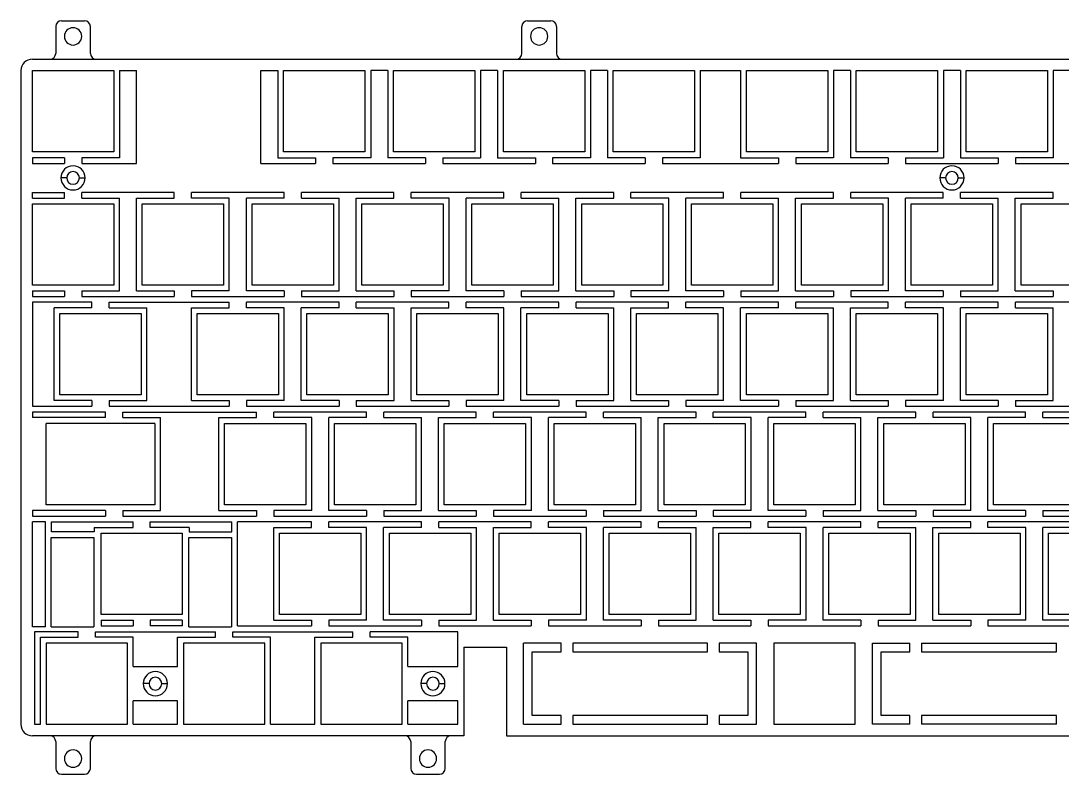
# Model space of a CAD drawing. Extents: x 1024 to 1347, y 624 to 755.
# Drawn here: x 1023.7 to 1204.3, y 623.8 to 754.5 of the extents above; entities that cross this region are included whole.
import ezdxf

# ---------------------------------------------------------------- set-up
doc = ezdxf.new("R2010")
doc.units = 0
doc.layers.get('0').update_dxf_attribs({"linetype": 'continuous'})

# ---------------------------------------------------------------- blocks, each defined once
blk = doc.blocks.new('FACEFEAT')
at = {"color": 0}
for p, q in [((1029.77, 753.52), (1029.77, 748.87)), ((1030.77, 754.52), (1034.77, 754.52)), ((1035.77, 748.87), (1035.77, 753.52)), ((1110.6, 748.87), (1110.6, 753.52)), ((1111.6, 754.52), (1115.6, 754.52)), ((1116.6, 753.52), (1116.6, 748.87)), ((1025.72, 747.87), (1344.62, 747.87)), ((1023.72, 745.87), (1023.72, 632.47)), ((1025.72, 745.87), (1039.82, 745.87)), ((1025.72, 731.77), (1025.72, 745.87)), ((1039.82, 745.87), (1039.82, 731.77)), ((1040.82, 745.87), (1043.77, 745.87)), ((1040.82, 745.87), (1040.82, 730.77)), ((1043.77, 729.79), (1043.77, 745.87)), ((1065.34, 745.87), (1068.29, 745.87)), ((1065.34, 729.79), (1065.34, 745.87)), ((1068.29, 745.87), (1068.29, 730.77)), ((1069.29, 745.87), (1083.39, 745.87)), ((1069.29, 731.77), (1069.29, 745.87)), ((1083.39, 745.87), (1083.39, 731.77)), ((1087.34, 745.87), (1084.39, 745.87)), ((1084.39, 745.87), (1084.39, 730.77)), ((1087.34, 745.87), (1087.34, 730.77)), ((1088.34, 745.87), (1102.44, 745.87)), ((1088.34, 731.77), (1088.34, 745.87)), ((1102.44, 745.87), (1102.44, 731.77)), ((1106.39, 745.87), (1103.44, 745.87)), ((1103.44, 745.87), (1103.44, 730.77)), ((1106.39, 745.87), (1106.39, 730.77)), ((1107.39, 745.87), (1121.49, 745.87)), ((1107.39, 731.77), (1107.39, 745.87)), ((1121.49, 745.87), (1121.49, 731.77)), ((1122.49, 745.87), (1122.49, 730.77)), ((1125.44, 745.87), (1122.49, 745.87)), ((1125.44, 745.87), (1125.44, 730.77)), ((1126.44, 745.87), (1140.54, 745.87)), ((1126.44, 731.77), (1126.44, 745.87)), ((1140.54, 745.87), (1140.54, 731.77)), ((1141.54, 745.87), (1148.54, 745.87)), ((1141.54, 745.87), (1141.54, 730.77)), ((1148.54, 745.87), (1148.54, 730.77)), ((1149.54, 745.87), (1163.64, 745.87)), ((1149.54, 731.77), (1149.54, 745.87)), ((1163.64, 745.87), (1163.64, 731.77)), ((1167.59, 745.87), (1164.64, 745.87)), ((1164.64, 745.87), (1164.64, 730.77)), ((1167.59, 745.87), (1167.59, 730.77)), ((1168.59, 745.87), (1182.69, 745.87)), ((1168.59, 731.77), (1168.59, 745.87)), ((1182.69, 745.87), (1182.69, 731.77)), ((1186.64, 745.87), (1183.69, 745.87)), ((1183.69, 745.87), (1183.69, 730.77)), ((1186.64, 745.87), (1186.64, 730.77)), ((1187.64, 745.87), (1201.74, 745.87)), ((1187.64, 731.77), (1187.64, 745.87)), ((1201.74, 745.87), (1201.74, 731.77)), ((1205.69, 745.87), (1202.74, 745.87)), ((1202.74, 745.87), (1202.74, 730.77)), ((1039.82, 731.77), (1025.72, 731.77)), ((1083.39, 731.77), (1069.29, 731.77)), ((1102.44, 731.77), (1088.34, 731.77)), ((1121.49, 731.77), (1107.39, 731.77)), ((1140.54, 731.77), (1126.44, 731.77)), ((1163.64, 731.77), (1149.54, 731.77)), ((1182.69, 731.77), (1168.59, 731.77)), ((1201.74, 731.77), (1187.64, 731.77)), ((1025.72, 730.77), (1025.72, 729.79)), ((1031.27, 730.77), (1025.72, 730.77)), ((1025.72, 729.79), (1031.27, 729.79)), ((1031.27, 730.77), (1031.27, 729.79)), ((1040.82, 730.77), (1034.27, 730.77)), ((1034.27, 730.77), (1034.27, 729.79)), ((1034.27, 729.79), (1043.77, 729.79)), ((1065.34, 729.79), (1074.84, 729.79)), ((1068.29, 730.77), (1074.84, 730.77)), ((1074.84, 730.77), (1074.84, 729.79)), ((1077.84, 730.77), (1077.84, 729.79)), ((1084.39, 730.77), (1077.84, 730.77)), ((1077.84, 729.79), (1093.89, 729.79)), ((1093.89, 730.77), (1087.34, 730.77)), ((1093.89, 730.77), (1093.89, 729.79)), ((1096.89, 730.77), (1096.89, 729.79)), ((1096.89, 730.77), (1103.44, 730.77)), ((1096.89, 729.79), (1112.94, 729.79)), ((1106.39, 730.77), (1112.94, 730.77)), ((1112.94, 730.77), (1112.94, 729.79)), ((1122.49, 730.77), (1115.94, 730.77)), ((1115.94, 730.77), (1115.94, 729.79)), ((1115.94, 729.79), (1131.99, 729.79)), ((1131.99, 730.77), (1125.44, 730.77)), ((1131.99, 730.77), (1131.99, 729.79)), ((1134.99, 730.77), (1134.99, 729.79)), ((1141.54, 730.77), (1134.99, 730.77)), ((1134.99, 729.79), (1155.09, 729.79)), ((1148.54, 730.77), (1155.09, 730.77)), ((1155.09, 730.77), (1155.09, 729.79)), ((1164.64, 730.77), (1158.09, 730.77)), ((1158.09, 730.77), (1158.09, 729.79)), ((1158.09, 729.79), (1174.14, 729.79)), ((1174.14, 730.77), (1167.59, 730.77)), ((1174.14, 730.77), (1174.14, 729.79)), ((1177.14, 730.77), (1177.14, 729.79)), ((1177.14, 730.77), (1183.69, 730.77)), ((1177.14, 729.79), (1193.19, 729.79)), ((1186.64, 730.77), (1193.19, 730.77)), ((1193.19, 730.77), (1193.19, 729.79)), ((1202.74, 730.77), (1196.19, 730.77)), ((1196.19, 730.77), (1196.19, 729.79)), ((1196.19, 729.79), (1212.24, 729.79)), ((1031.67, 727.27), (1030.67, 727.27)), ((1033.87, 727.27), (1034.87, 727.27)), ((1184.07, 727.27), (1183.07, 727.27)), ((1186.27, 727.27), (1187.27, 727.27)), ((1025.72, 724.74), (1031.27, 724.74)), ((1025.72, 723.77), (1025.72, 724.74)), ((1031.27, 723.77), (1031.27, 724.74)), ((1050.32, 724.74), (1034.27, 724.74)), ((1034.27, 723.77), (1034.27, 724.74)), ((1050.32, 723.77), (1050.32, 724.74)), ((1069.37, 724.74), (1053.32, 724.74)), ((1053.32, 723.77), (1053.32, 724.74)), ((1069.37, 723.77), (1069.37, 724.74)), ((1088.42, 724.74), (1072.37, 724.74)), ((1072.37, 723.77), (1072.37, 724.74)), ((1088.42, 723.77), (1088.42, 724.74)), ((1107.47, 724.74), (1091.42, 724.74)), ((1091.42, 723.77), (1091.42, 724.74)), ((1107.47, 723.77), (1107.47, 724.74)), ((1126.52, 724.74), (1110.47, 724.74)), ((1110.47, 723.77), (1110.47, 724.74)), ((1126.52, 723.77), (1126.52, 724.74)), ((1145.57, 724.74), (1129.52, 724.74)), ((1129.52, 723.77), (1129.52, 724.74)), ((1145.57, 723.77), (1145.57, 724.74)), ((1164.62, 724.74), (1148.57, 724.74)), ((1148.57, 723.77), (1148.57, 724.74)), ((1164.62, 723.77), (1164.62, 724.74)), ((1183.67, 724.74), (1167.62, 724.74)), ((1167.62, 723.77), (1167.62, 724.74)), ((1183.67, 723.77), (1183.67, 724.74)), ((1202.72, 724.74), (1186.67, 724.74)), ((1186.67, 723.77), (1186.67, 724.74)), ((1202.72, 723.77), (1202.72, 724.74)), ((1025.72, 723.77), (1031.27, 723.77)), ((1025.72, 722.77), (1039.82, 722.77)), ((1025.72, 708.67), (1025.72, 722.77)), ((1034.27, 723.77), (1040.82, 723.77)), ((1039.82, 722.77), (1039.82, 708.67)), ((1040.82, 707.67), (1040.82, 723.77)), ((1043.77, 707.67), (1043.77, 723.77)), ((1043.77, 723.77), (1050.32, 723.77)), ((1044.77, 708.67), (1044.77, 722.77)), ((1044.77, 722.77), (1058.87, 722.77)), ((1059.87, 723.77), (1053.32, 723.77)), ((1058.87, 722.77), (1058.87, 708.67)), ((1059.87, 707.67), (1059.87, 723.77)), ((1062.82, 707.67), (1062.82, 723.77)), ((1069.37, 723.77), (1062.82, 723.77)), ((1063.82, 708.67), (1063.82, 722.77)), ((1063.82, 722.77), (1077.92, 722.77)), ((1072.37, 723.77), (1078.92, 723.77)), ((1077.92, 722.77), (1077.92, 708.67)), ((1078.92, 707.67), (1078.92, 723.77)), ((1081.87, 707.67), (1081.87, 723.77)), ((1081.87, 723.77), (1088.42, 723.77)), ((1082.87, 708.67), (1082.87, 722.77)), ((1082.87, 722.77), (1096.97, 722.77)), ((1097.97, 723.77), (1091.42, 723.77)), ((1096.97, 722.77), (1096.97, 708.67)), ((1097.97, 707.67), (1097.97, 723.77)), ((1100.92, 707.67), (1100.92, 723.77)), ((1107.47, 723.77), (1100.92, 723.77)), ((1101.92, 722.77), (1116.02, 722.77)), ((1101.92, 708.67), (1101.92, 722.77)), ((1110.47, 723.77), (1117.02, 723.77)), ((1116.02, 722.77), (1116.02, 708.67)), ((1117.02, 707.67), (1117.02, 723.77)), ((1119.97, 707.67), (1119.97, 723.77)), ((1119.97, 723.77), (1126.52, 723.77)), ((1120.97, 708.67), (1120.97, 722.77)), ((1120.97, 722.77), (1135.07, 722.77)), ((1136.07, 723.77), (1129.52, 723.77)), ((1135.07, 722.77), (1135.07, 708.67)), ((1136.07, 707.67), (1136.07, 723.77)), ((1139.02, 707.67), (1139.02, 723.77)), ((1145.57, 723.77), (1139.02, 723.77)), ((1140.02, 708.67), (1140.02, 722.77)), ((1140.02, 722.77), (1154.12, 722.77)), ((1148.57, 723.77), (1155.12, 723.77)), ((1154.12, 722.77), (1154.12, 708.67)), ((1155.12, 707.67), (1155.12, 723.77)), ((1158.07, 707.67), (1158.07, 723.77)), ((1158.07, 723.77), (1164.62, 723.77)), ((1159.07, 708.67), (1159.07, 722.77)), ((1159.07, 722.77), (1173.17, 722.77)), ((1174.17, 723.77), (1167.62, 723.77)), ((1173.17, 722.77), (1173.17, 708.67)), ((1174.17, 707.67), (1174.17, 723.77)), ((1177.12, 707.67), (1177.12, 723.77)), ((1183.67, 723.77), (1177.12, 723.77)), ((1178.12, 708.67), (1178.12, 722.77)), ((1178.12, 722.77), (1192.22, 722.77)), ((1186.67, 723.77), (1193.22, 723.77)), ((1192.22, 722.77), (1192.22, 708.67)), ((1193.22, 707.67), (1193.22, 723.77)), ((1196.17, 707.67), (1196.17, 723.77)), ((1196.17, 723.77), (1202.72, 723.77)), ((1197.17, 708.67), (1197.17, 722.77)), ((1197.17, 722.77), (1211.27, 722.77)), ((1039.82, 708.67), (1025.72, 708.67)), ((1058.87, 708.67), (1044.77, 708.67)), ((1077.92, 708.67), (1063.82, 708.67)), ((1096.97, 708.67), (1082.87, 708.67)), ((1116.02, 708.67), (1101.92, 708.67)), ((1135.07, 708.67), (1120.97, 708.67)), ((1154.12, 708.67), (1140.02, 708.67)), ((1173.17, 708.67), (1159.07, 708.67)), ((1192.22, 708.67), (1178.12, 708.67)), ((1211.27, 708.67), (1197.17, 708.67)), ((1025.72, 707.67), (1031.27, 707.67)), ((1025.72, 707.67), (1025.72, 706.69)), ((1025.72, 706.69), (1031.27, 706.69)), ((1031.27, 707.67), (1031.27, 706.69)), ((1034.27, 707.67), (1034.27, 706.69)), ((1034.27, 707.67), (1040.82, 707.67)), ((1034.27, 706.69), (1050.32, 706.69)), ((1043.77, 707.67), (1050.32, 707.67)), ((1050.32, 707.67), (1050.32, 706.69)), ((1059.87, 707.67), (1053.32, 707.67)), ((1053.32, 707.67), (1053.32, 706.69)), ((1053.32, 706.69), (1069.37, 706.69)), ((1069.37, 707.67), (1062.82, 707.67)), ((1069.37, 707.67), (1069.37, 706.69)), ((1072.37, 707.67), (1078.92, 707.67)), ((1072.37, 707.67), (1072.37, 706.69)), ((1072.37, 706.69), (1088.42, 706.69)), ((1081.87, 707.67), (1088.42, 707.67)), ((1088.42, 707.67), (1088.42, 706.69)), ((1097.97, 707.67), (1091.42, 707.67)), ((1091.42, 707.67), (1091.42, 706.69)), ((1091.42, 706.69), (1107.47, 706.69)), ((1107.47, 707.67), (1100.92, 707.67)), ((1107.47, 707.67), (1107.47, 706.69)), ((1110.47, 707.67), (1117.02, 707.67)), ((1110.47, 707.67), (1110.47, 706.69)), ((1110.47, 706.69), (1126.52, 706.69)), ((1119.97, 707.67), (1126.52, 707.67)), ((1126.52, 707.67), (1126.52, 706.69)), ((1136.07, 707.67), (1129.52, 707.67)), ((1129.52, 707.67), (1129.52, 706.69)), ((1129.52, 706.69), (1145.57, 706.69)), ((1145.57, 707.67), (1139.02, 707.67)), ((1145.57, 707.67), (1145.57, 706.69)), ((1148.57, 707.67), (1155.12, 707.67)), ((1148.57, 707.67), (1148.57, 706.69)), ((1148.57, 706.69), (1164.62, 706.69)), ((1158.07, 707.67), (1164.62, 707.67)), ((1164.62, 707.67), (1164.62, 706.69)), ((1174.17, 707.67), (1167.62, 707.67)), ((1167.62, 707.67), (1167.62, 706.69)), ((1167.62, 706.69), (1183.67, 706.69)), ((1183.67, 707.67), (1177.12, 707.67)), ((1183.67, 707.67), (1183.67, 706.69)), ((1186.67, 707.67), (1193.22, 707.67)), ((1186.67, 707.67), (1186.67, 706.69)), ((1186.67, 706.69), (1202.72, 706.69)), ((1196.17, 707.67), (1202.72, 707.67)), ((1202.72, 707.67), (1202.72, 706.69)), ((1036.03, 705.69), (1025.72, 705.69)), ((1025.72, 705.69), (1025.72, 687.64)), ((1029.48, 688.62), (1029.48, 704.72)), ((1036.03, 704.72), (1029.48, 704.72)), ((1036.03, 704.72), (1036.03, 705.69)), ((1039.03, 705.69), (1059.84, 705.69)), ((1039.03, 704.72), (1039.03, 705.69)), ((1039.03, 704.72), (1045.58, 704.72)), ((1045.58, 688.62), (1045.58, 704.72)), ((1053.29, 688.62), (1053.29, 704.72)), ((1053.29, 704.72), (1059.84, 704.72)), ((1059.84, 704.72), (1059.84, 705.69)), ((1078.89, 705.69), (1062.84, 705.69)), ((1062.84, 704.72), (1062.84, 705.69)), ((1069.39, 704.72), (1062.84, 704.72)), ((1069.39, 688.62), (1069.39, 704.72)), ((1072.34, 688.62), (1072.34, 704.72)), ((1078.89, 704.72), (1072.34, 704.72)), ((1078.89, 704.72), (1078.89, 705.69)), ((1097.94, 705.69), (1081.89, 705.69)), ((1081.89, 704.72), (1081.89, 705.69)), ((1081.89, 704.72), (1088.44, 704.72)), ((1088.44, 688.62), (1088.44, 704.72)), ((1091.39, 688.62), (1091.39, 704.72)), ((1091.39, 704.72), (1097.94, 704.72)), ((1097.94, 704.72), (1097.94, 705.69)), ((1116.99, 705.69), (1100.94, 705.69)), ((1100.94, 704.72), (1100.94, 705.69)), ((1107.49, 704.72), (1100.94, 704.72)), ((1107.49, 688.62), (1107.49, 704.72)), ((1110.44, 688.62), (1110.44, 704.72)), ((1116.99, 704.72), (1110.44, 704.72)), ((1116.99, 704.72), (1116.99, 705.69)), ((1136.04, 705.69), (1119.99, 705.69)), ((1119.99, 704.72), (1119.99, 705.69)), ((1119.99, 704.72), (1126.54, 704.72)), ((1126.54, 688.62), (1126.54, 704.72)), ((1129.49, 688.62), (1129.49, 704.72)), ((1129.49, 704.72), (1136.04, 704.72)), ((1136.04, 704.72), (1136.04, 705.69)), ((1155.09, 705.69), (1139.04, 705.69)), ((1139.04, 704.72), (1139.04, 705.69)), ((1145.59, 704.72), (1139.04, 704.72)), ((1145.59, 688.62), (1145.59, 704.72)), ((1148.54, 688.62), (1148.54, 704.72)), ((1155.09, 704.72), (1148.54, 704.72)), ((1155.09, 704.72), (1155.09, 705.69)), ((1174.14, 705.69), (1158.09, 705.69)), ((1158.09, 704.72), (1158.09, 705.69)), ((1158.09, 704.72), (1164.64, 704.72)), ((1164.64, 688.62), (1164.64, 704.72)), ((1167.59, 688.62), (1167.59, 704.72)), ((1167.59, 704.72), (1174.14, 704.72)), ((1174.14, 704.72), (1174.14, 705.69)), ((1193.19, 705.69), (1177.14, 705.69)), ((1177.14, 704.72), (1177.14, 705.69)), ((1183.69, 704.72), (1177.14, 704.72)), ((1183.69, 688.62), (1183.69, 704.72)), ((1186.64, 688.62), (1186.64, 704.72)), ((1193.19, 704.72), (1186.64, 704.72)), ((1193.19, 704.72), (1193.19, 705.69)), ((1212.24, 705.69), (1196.19, 705.69)), ((1196.19, 704.72), (1196.19, 705.69)), ((1196.19, 704.72), (1202.74, 704.72)), ((1202.74, 688.62), (1202.74, 704.72)), ((1030.48, 703.72), (1044.58, 703.72)), ((1030.48, 689.62), (1030.48, 703.72)), ((1044.58, 703.72), (1044.58, 689.62)), ((1054.29, 703.72), (1068.39, 703.72)), ((1054.29, 689.62), (1054.29, 703.72)), ((1068.39, 703.72), (1068.39, 689.62)), ((1073.34, 703.72), (1087.44, 703.72)), ((1073.34, 689.62), (1073.34, 703.72)), ((1087.44, 703.72), (1087.44, 689.62)), ((1092.39, 703.72), (1106.49, 703.72)), ((1092.39, 689.62), (1092.39, 703.72)), ((1106.49, 703.72), (1106.49, 689.62)), ((1111.44, 703.72), (1125.54, 703.72)), ((1111.44, 689.62), (1111.44, 703.72)), ((1125.54, 703.72), (1125.54, 689.62)), ((1130.49, 703.72), (1144.59, 703.72)), ((1130.49, 689.62), (1130.49, 703.72)), ((1144.59, 703.72), (1144.59, 689.62)), ((1149.54, 703.72), (1163.64, 703.72)), ((1149.54, 689.62), (1149.54, 703.72)), ((1163.64, 703.72), (1163.64, 689.62)), ((1168.59, 703.72), (1182.69, 703.72)), ((1168.59, 689.62), (1168.59, 703.72)), ((1182.69, 703.72), (1182.69, 689.62)), ((1187.64, 703.72), (1201.74, 703.72)), ((1187.64, 689.62), (1187.64, 703.72)), ((1201.74, 703.72), (1201.74, 689.62)), ((1036.03, 688.62), (1029.48, 688.62)), ((1044.58, 689.62), (1030.48, 689.62)), ((1036.03, 688.62), (1036.03, 687.64)), ((1039.03, 688.62), (1045.58, 688.62)), ((1039.03, 688.62), (1039.03, 687.64)), ((1053.29, 688.62), (1059.84, 688.62)), ((1068.39, 689.62), (1054.29, 689.62)), ((1059.84, 688.62), (1059.84, 687.64)), ((1069.39, 688.62), (1062.84, 688.62)), ((1062.84, 688.62), (1062.84, 687.64)), ((1078.89, 688.62), (1072.34, 688.62)), ((1087.44, 689.62), (1073.34, 689.62)), ((1078.89, 688.62), (1078.89, 687.64)), ((1081.89, 688.62), (1088.44, 688.62)), ((1081.89, 688.62), (1081.89, 687.64)), ((1091.39, 688.62), (1097.94, 688.62)), ((1106.49, 689.62), (1092.39, 689.62)), ((1097.94, 688.62), (1097.94, 687.64)), ((1107.49, 688.62), (1100.94, 688.62)), ((1100.94, 688.62), (1100.94, 687.64)), ((1116.99, 688.62), (1110.44, 688.62)), ((1125.54, 689.62), (1111.44, 689.62)), ((1116.99, 688.62), (1116.99, 687.64)), ((1119.99, 688.62), (1126.54, 688.62)), ((1119.99, 688.62), (1119.99, 687.64)), ((1129.49, 688.62), (1136.04, 688.62)), ((1144.59, 689.62), (1130.49, 689.62)), ((1136.04, 688.62), (1136.04, 687.64)), ((1145.59, 688.62), (1139.04, 688.62)), ((1139.04, 688.62), (1139.04, 687.64)), ((1155.09, 688.62), (1148.54, 688.62)), ((1163.64, 689.62), (1149.54, 689.62)), ((1155.09, 688.62), (1155.09, 687.64)), ((1158.09, 688.62), (1164.64, 688.62)), ((1158.09, 688.62), (1158.09, 687.64)), ((1167.59, 688.62), (1174.14, 688.62)), ((1182.69, 689.62), (1168.59, 689.62)), ((1174.14, 688.62), (1174.14, 687.64)), ((1183.69, 688.62), (1177.14, 688.62)), ((1177.14, 688.62), (1177.14, 687.64)), ((1193.19, 688.62), (1186.64, 688.62)), ((1201.74, 689.62), (1187.64, 689.62)), ((1193.19, 688.62), (1193.19, 687.64)), ((1196.19, 688.62), (1202.74, 688.62)), ((1196.19, 688.62), (1196.19, 687.64)), ((1025.72, 687.64), (1036.03, 687.64)), ((1038.41, 686.64), (1025.72, 686.64)), ((1025.72, 686.64), (1025.72, 685.67)), ((1038.41, 685.67), (1038.41, 686.64)), ((1039.03, 687.64), (1059.84, 687.64)), ((1041.41, 686.64), (1064.6, 686.64)), ((1041.41, 685.67), (1041.41, 686.64)), ((1062.84, 687.64), (1078.89, 687.64)), ((1064.6, 685.67), (1064.6, 686.64)), ((1083.65, 686.64), (1067.6, 686.64)), ((1067.6, 685.67), (1067.6, 686.64)), ((1081.89, 687.64), (1097.94, 687.64)), ((1083.65, 685.67), (1083.65, 686.64)), ((1102.7, 686.64), (1086.65, 686.64)), ((1086.65, 685.67), (1086.65, 686.64)), ((1100.94, 687.64), (1116.99, 687.64)), ((1102.7, 685.67), (1102.7, 686.64)), ((1121.75, 686.64), (1105.7, 686.64)), ((1105.7, 685.67), (1105.7, 686.64)), ((1119.99, 687.64), (1136.04, 687.64)), ((1121.75, 685.67), (1121.75, 686.64)), ((1140.8, 686.64), (1124.75, 686.64)), ((1124.75, 685.67), (1124.75, 686.64)), ((1139.04, 687.64), (1155.09, 687.64)), ((1140.8, 685.67), (1140.8, 686.64)), ((1159.85, 686.64), (1143.8, 686.64)), ((1143.8, 685.67), (1143.8, 686.64)), ((1158.09, 687.64), (1174.14, 687.64)), ((1159.85, 685.67), (1159.85, 686.64)), ((1178.9, 686.64), (1162.85, 686.64)), ((1162.85, 685.67), (1162.85, 686.64)), ((1177.14, 687.64), (1193.19, 687.64)), ((1178.9, 685.67), (1178.9, 686.64)), ((1197.95, 686.64), (1181.9, 686.64)), ((1181.9, 685.67), (1181.9, 686.64)), ((1196.19, 687.64), (1212.24, 687.64)), ((1197.95, 685.67), (1197.95, 686.64)), ((1217, 686.64), (1200.95, 686.64)), ((1200.95, 685.67), (1200.95, 686.64)), ((1038.41, 685.67), (1025.72, 685.67)), ((1046.96, 684.67), (1028.11, 684.67)), ((1028.11, 670.57), (1028.11, 684.67)), ((1041.41, 685.67), (1047.96, 685.67)), ((1046.96, 684.67), (1046.96, 670.57)), ((1047.96, 669.57), (1047.96, 685.67)), ((1058.05, 669.57), (1058.05, 685.67)), ((1058.05, 685.67), (1064.6, 685.67)), ((1059.05, 684.67), (1073.15, 684.67)), ((1059.05, 670.57), (1059.05, 684.67)), ((1074.15, 685.67), (1067.6, 685.67)), ((1073.15, 684.67), (1073.15, 670.57)), ((1074.15, 669.57), (1074.15, 685.67)), ((1077.1, 669.57), (1077.1, 685.67)), ((1083.65, 685.67), (1077.1, 685.67)), ((1078.1, 684.67), (1092.2, 684.67)), ((1078.1, 670.57), (1078.1, 684.67)), ((1086.65, 685.67), (1093.2, 685.67)), ((1092.2, 684.67), (1092.2, 670.57)), ((1093.2, 669.57), (1093.2, 685.67)), ((1096.15, 669.57), (1096.15, 685.67)), ((1096.15, 685.67), (1102.7, 685.67)), ((1097.15, 684.67), (1111.25, 684.67)), ((1097.15, 670.57), (1097.15, 684.67)), ((1112.25, 685.67), (1105.7, 685.67)), ((1111.25, 684.67), (1111.25, 670.57)), ((1112.25, 669.57), (1112.25, 685.67)), ((1115.2, 669.57), (1115.2, 685.67)), ((1121.75, 685.67), (1115.2, 685.67)), ((1116.2, 684.67), (1130.3, 684.67)), ((1116.2, 670.57), (1116.2, 684.67)), ((1124.75, 685.67), (1131.3, 685.67)), ((1130.3, 684.67), (1130.3, 670.57)), ((1131.3, 669.57), (1131.3, 685.67)), ((1134.25, 669.57), (1134.25, 685.67)), ((1134.25, 685.67), (1140.8, 685.67)), ((1135.25, 684.67), (1149.35, 684.67)), ((1135.25, 670.57), (1135.25, 684.67)), ((1150.35, 685.67), (1143.8, 685.67)), ((1149.35, 684.67), (1149.35, 670.57)), ((1150.35, 669.57), (1150.35, 685.67)), ((1153.3, 669.57), (1153.3, 685.67)), ((1159.85, 685.67), (1153.3, 685.67)), ((1154.3, 684.67), (1168.4, 684.67)), ((1154.3, 670.57), (1154.3, 684.67)), ((1162.85, 685.67), (1169.4, 685.67)), ((1168.4, 684.67), (1168.4, 670.57)), ((1169.4, 669.57), (1169.4, 685.67)), ((1172.35, 669.57), (1172.35, 685.67)), ((1172.35, 685.67), (1178.9, 685.67)), ((1173.35, 684.67), (1187.45, 684.67)), ((1173.35, 670.57), (1173.35, 684.67)), ((1188.45, 685.67), (1181.9, 685.67)), ((1187.45, 684.67), (1187.45, 670.57)), ((1188.45, 669.57), (1188.45, 685.67)), ((1191.4, 669.57), (1191.4, 685.67)), ((1197.95, 685.67), (1191.4, 685.67)), ((1192.4, 684.67), (1206.5, 684.67)), ((1192.4, 670.57), (1192.4, 684.67)), ((1200.95, 685.67), (1207.5, 685.67)), ((1046.96, 670.57), (1028.11, 670.57)), ((1073.15, 670.57), (1059.05, 670.57)), ((1092.2, 670.57), (1078.1, 670.57)), ((1111.25, 670.57), (1097.15, 670.57)), ((1130.3, 670.57), (1116.2, 670.57)), ((1149.35, 670.57), (1135.25, 670.57)), ((1168.4, 670.57), (1154.3, 670.57)), ((1187.45, 670.57), (1173.35, 670.57)), ((1206.5, 670.57), (1192.4, 670.57)), ((1025.72, 669.57), (1025.72, 668.59)), ((1038.41, 669.57), (1025.72, 669.57)), ((1025.72, 668.59), (1038.41, 668.59)), ((1038.41, 669.57), (1038.41, 668.59)), ((1041.41, 669.57), (1041.41, 668.59)), ((1041.41, 669.57), (1047.96, 669.57)), ((1041.41, 668.59), (1064.6, 668.59)), ((1058.05, 669.57), (1064.6, 669.57)), ((1064.6, 669.57), (1064.6, 668.59)), ((1067.6, 669.57), (1067.6, 668.59)), ((1074.15, 669.57), (1067.6, 669.57)), ((1067.6, 668.59), (1083.65, 668.59)), ((1083.65, 669.57), (1077.1, 669.57)), ((1083.65, 669.57), (1083.65, 668.59)), ((1086.65, 669.57), (1086.65, 668.59)), ((1086.65, 669.57), (1093.2, 669.57)), ((1086.65, 668.59), (1102.7, 668.59)), ((1096.15, 669.57), (1102.7, 669.57)), ((1102.7, 669.57), (1102.7, 668.59)), ((1112.25, 669.57), (1105.7, 669.57)), ((1105.7, 669.57), (1105.7, 668.59)), ((1105.7, 668.59), (1121.75, 668.59)), ((1121.75, 669.57), (1115.2, 669.57)), ((1121.75, 669.57), (1121.75, 668.59)), ((1124.75, 669.57), (1124.75, 668.59)), ((1124.75, 669.57), (1131.3, 669.57)), ((1124.75, 668.59), (1140.8, 668.59)), ((1134.25, 669.57), (1140.8, 669.57)), ((1140.8, 669.57), (1140.8, 668.59)), ((1150.35, 669.57), (1143.8, 669.57)), ((1143.8, 669.57), (1143.8, 668.59)), ((1143.8, 668.59), (1159.85, 668.59)), ((1159.85, 669.57), (1153.3, 669.57)), ((1159.85, 669.57), (1159.85, 668.59)), ((1162.85, 669.57), (1162.85, 668.59)), ((1162.85, 669.57), (1169.4, 669.57)), ((1162.85, 668.59), (1178.9, 668.59)), ((1172.35, 669.57), (1178.9, 669.57)), ((1178.9, 669.57), (1178.9, 668.59)), ((1188.45, 669.57), (1181.9, 669.57)), ((1181.9, 669.57), (1181.9, 668.59)), ((1181.9, 668.59), (1197.95, 668.59)), ((1197.95, 669.57), (1191.4, 669.57)), ((1197.95, 669.57), (1197.95, 668.59)), ((1200.95, 669.57), (1200.95, 668.59)), ((1200.95, 669.57), (1207.5, 669.57)), ((1200.95, 668.59), (1217, 668.59)), ((1028, 667.59), (1025.72, 667.59)), ((1025.72, 649.38), (1025.72, 667.59)), ((1028, 649.38), (1028, 667.59)), ((1029.03, 667.59), (1043.17, 667.59)), ((1029.03, 665.88), (1029.03, 667.59)), ((1036.43, 666.62), (1036.43, 665.88)), ((1036.43, 666.62), (1043.17, 666.62)), ((1043.17, 666.62), (1043.17, 667.59)), ((1046.17, 666.62), (1046.17, 667.59)), ((1046.17, 667.59), (1060.31, 667.59)), ((1052.91, 666.62), (1046.17, 666.62)), ((1052.91, 666.62), (1052.91, 665.88)), ((1060.31, 665.88), (1060.31, 667.59)), ((1074.13, 667.59), (1061.27, 667.59)), ((1061.27, 649.54), (1061.27, 667.59)), ((1067.58, 650.52), (1067.58, 666.62)), ((1067.58, 666.62), (1074.13, 666.62)), ((1074.13, 666.62), (1074.13, 667.59)), ((1093.18, 667.59), (1077.13, 667.59)), ((1077.13, 666.62), (1077.13, 667.59)), ((1083.68, 666.62), (1077.13, 666.62)), ((1083.68, 650.52), (1083.68, 666.62)), ((1086.63, 650.52), (1086.63, 666.62)), ((1093.18, 666.62), (1086.63, 666.62)), ((1093.18, 666.62), (1093.18, 667.59)), ((1112.23, 667.59), (1096.18, 667.59)), ((1096.18, 666.62), (1096.18, 667.59)), ((1096.18, 666.62), (1102.73, 666.62)), ((1102.73, 650.52), (1102.73, 666.62)), ((1105.68, 650.52), (1105.68, 666.62)), ((1105.68, 666.62), (1112.23, 666.62)), ((1112.23, 666.62), (1112.23, 667.59)), ((1131.28, 667.59), (1115.23, 667.59)), ((1115.23, 666.62), (1115.23, 667.59)), ((1121.78, 666.62), (1115.23, 666.62)), ((1121.78, 650.52), (1121.78, 666.62)), ((1124.73, 650.52), (1124.73, 666.62)), ((1131.28, 666.62), (1124.73, 666.62)), ((1131.28, 666.62), (1131.28, 667.59)), ((1150.33, 667.59), (1134.28, 667.59)), ((1134.28, 666.62), (1134.28, 667.59)), ((1134.28, 666.62), (1140.83, 666.62)), ((1140.83, 650.52), (1140.83, 666.62)), ((1143.78, 650.52), (1143.78, 666.62)), ((1143.78, 666.62), (1150.33, 666.62)), ((1150.33, 666.62), (1150.33, 667.59)), ((1169.38, 667.59), (1153.33, 667.59)), ((1153.33, 666.62), (1153.33, 667.59)), ((1159.88, 666.62), (1153.33, 666.62)), ((1159.88, 650.52), (1159.88, 666.62)), ((1162.83, 650.52), (1162.83, 666.62)), ((1169.38, 666.62), (1162.83, 666.62)), ((1169.38, 666.62), (1169.38, 667.59)), ((1188.43, 667.59), (1172.38, 667.59)), ((1172.38, 666.62), (1172.38, 667.59)), ((1172.38, 666.62), (1178.93, 666.62)), ((1178.93, 650.52), (1178.93, 666.62)), ((1181.88, 650.52), (1181.88, 666.62)), ((1181.88, 666.62), (1188.43, 666.62)), ((1188.43, 666.62), (1188.43, 667.59)), ((1207.48, 667.59), (1191.43, 667.59)), ((1191.43, 666.62), (1191.43, 667.59)), ((1197.98, 666.62), (1191.43, 666.62)), ((1197.98, 650.52), (1197.98, 666.62)), ((1200.93, 650.52), (1200.93, 666.62)), ((1207.48, 666.62), (1200.93, 666.62)), ((1029, 664.88), (1036.4, 664.88)), ((1029, 649.38), (1029, 664.88)), ((1036.43, 665.88), (1029.03, 665.88)), ((1036.4, 664.88), (1036.4, 649.38)), ((1037.62, 665.62), (1051.72, 665.62)), ((1037.62, 651.52), (1037.62, 665.62)), ((1051.72, 665.62), (1051.72, 651.52)), ((1052.87, 664.88), (1060.27, 664.88)), ((1052.87, 649.38), (1052.87, 664.88)), ((1052.91, 665.88), (1060.31, 665.88)), ((1060.27, 664.88), (1060.27, 649.38)), ((1068.58, 651.52), (1068.58, 665.62)), ((1068.58, 665.62), (1082.68, 665.62)), ((1082.68, 665.62), (1082.68, 651.52)), ((1087.63, 651.52), (1087.63, 665.62)), ((1087.63, 665.62), (1101.73, 665.62)), ((1101.73, 665.62), (1101.73, 651.52)), ((1106.68, 651.52), (1106.68, 665.62)), ((1106.68, 665.62), (1120.78, 665.62)), ((1120.78, 665.62), (1120.78, 651.52)), ((1125.73, 651.52), (1125.73, 665.62)), ((1125.73, 665.62), (1139.83, 665.62)), ((1139.83, 665.62), (1139.83, 651.52)), ((1144.78, 651.52), (1144.78, 665.62)), ((1144.78, 665.62), (1158.88, 665.62)), ((1158.88, 665.62), (1158.88, 651.52)), ((1163.83, 651.52), (1163.83, 665.62)), ((1163.83, 665.62), (1177.93, 665.62)), ((1177.93, 665.62), (1177.93, 651.52)), ((1182.88, 651.52), (1182.88, 665.62)), ((1182.88, 665.62), (1196.98, 665.62)), ((1196.98, 665.62), (1196.98, 651.52)), ((1201.93, 651.52), (1201.93, 665.62)), ((1201.93, 665.62), (1216.03, 665.62)), ((1051.72, 651.52), (1037.62, 651.52)), ((1037.62, 650.52), (1043.17, 650.52)), ((1037.62, 650.52), (1037.62, 649.54)), ((1043.17, 650.52), (1043.17, 649.54)), ((1051.72, 650.52), (1046.17, 650.52)), ((1046.17, 650.52), (1046.17, 649.54)), ((1051.72, 650.52), (1051.72, 649.54)), ((1067.58, 650.52), (1074.13, 650.52)), ((1082.68, 651.52), (1068.58, 651.52)), ((1074.13, 650.52), (1074.13, 649.54)), ((1083.68, 650.52), (1077.13, 650.52)), ((1077.13, 650.52), (1077.13, 649.54)), ((1093.18, 650.52), (1086.63, 650.52)), ((1101.73, 651.52), (1087.63, 651.52)), ((1093.18, 650.52), (1093.18, 649.54)), ((1096.18, 650.52), (1102.73, 650.52)), ((1096.18, 650.52), (1096.18, 649.54)), ((1105.68, 650.52), (1112.23, 650.52)), ((1120.78, 651.52), (1106.68, 651.52)), ((1112.23, 650.52), (1112.23, 649.54)), ((1121.78, 650.52), (1115.23, 650.52)), ((1115.23, 650.52), (1115.23, 649.54)), ((1131.28, 650.52), (1124.73, 650.52)), ((1139.83, 651.52), (1125.73, 651.52)), ((1131.28, 650.52), (1131.28, 649.54)), ((1134.28, 650.52), (1140.83, 650.52)), ((1134.28, 650.52), (1134.28, 649.54)), ((1143.78, 650.52), (1150.33, 650.52)), ((1158.88, 651.52), (1144.78, 651.52)), ((1150.33, 650.52), (1150.33, 649.54)), ((1159.88, 650.52), (1153.33, 650.52)), ((1153.33, 650.52), (1153.33, 649.54)), ((1169.38, 650.52), (1162.83, 650.52)), ((1177.93, 651.52), (1163.83, 651.52)), ((1169.38, 650.52), (1169.38, 649.54)), ((1172.38, 650.52), (1178.93, 650.52)), ((1172.38, 650.52), (1172.38, 649.54)), ((1181.88, 650.52), (1188.43, 650.52)), ((1196.98, 651.52), (1182.88, 651.52)), ((1188.43, 650.52), (1188.43, 649.54)), ((1197.98, 650.52), (1191.43, 650.52)), ((1191.43, 650.52), (1191.43, 649.54)), ((1207.48, 650.52), (1200.93, 650.52)), ((1216.03, 651.52), (1201.93, 651.52)), ((1028, 649.38), (1025.72, 649.38)), ((1026.1, 648.54), (1026.1, 632.47)), ((1033.65, 648.54), (1026.1, 648.54)), ((1029, 649.38), (1036.4, 649.38)), ((1033.65, 647.57), (1033.65, 648.54)), ((1036.65, 648.54), (1057.46, 648.54)), ((1036.65, 647.57), (1036.65, 648.54)), ((1037.62, 649.54), (1043.17, 649.54)), ((1051.72, 649.54), (1046.17, 649.54)), ((1052.87, 649.38), (1060.27, 649.38)), ((1057.46, 647.57), (1057.46, 648.54)), ((1060.46, 648.54), (1081.27, 648.54)), ((1060.46, 647.57), (1060.46, 648.54)), ((1061.27, 649.54), (1074.13, 649.54)), ((1077.13, 649.54), (1093.18, 649.54)), ((1081.27, 647.57), (1081.27, 648.54)), ((1099.51, 648.54), (1084.27, 648.54)), ((1084.27, 647.57), (1084.27, 648.54)), ((1096.18, 649.54), (1112.23, 649.54)), ((1099.51, 642.52), (1099.51, 648.54)), ((1115.23, 649.54), (1131.28, 649.54)), ((1134.28, 649.54), (1150.33, 649.54)), ((1153.33, 649.54), (1169.38, 649.54)), ((1172.38, 649.54), (1188.43, 649.54)), ((1191.43, 649.54), (1207.48, 649.54)), ((1027.1, 632.47), (1027.1, 647.57)), ((1027.1, 647.57), (1033.65, 647.57)), ((1028.1, 646.57), (1028.1, 632.47)), ((1042.2, 646.57), (1028.1, 646.57)), ((1043.2, 647.57), (1036.65, 647.57)), ((1042.2, 632.47), (1042.2, 646.57)), ((1043.2, 642.52), (1043.2, 647.57)), ((1050.91, 642.52), (1050.91, 647.57)), ((1050.91, 647.57), (1057.46, 647.57)), ((1066.01, 646.57), (1051.91, 646.57)), ((1051.91, 646.57), (1051.91, 632.47)), ((1067.01, 647.57), (1060.46, 647.57)), ((1066.01, 632.47), (1066.01, 646.57)), ((1067.01, 632.47), (1067.01, 647.57)), ((1074.72, 647.57), (1081.27, 647.57)), ((1074.72, 632.47), (1074.72, 647.57)), ((1089.82, 646.57), (1075.72, 646.57)), ((1075.72, 646.57), (1075.72, 632.47)), ((1090.82, 647.57), (1084.27, 647.57)), ((1089.82, 632.47), (1089.82, 646.57)), ((1090.82, 642.52), (1090.82, 647.57)), ((1117.41, 646.57), (1110.91, 646.57)), ((1110.91, 632.47), (1110.91, 646.57)), ((1117.41, 645.07), (1117.41, 646.57)), ((1142.8, 646.57), (1119.41, 646.57)), ((1119.41, 646.57), (1119.41, 645.07)), ((1142.8, 645.07), (1142.8, 646.57)), ((1151.3, 646.57), (1144.8, 646.57)), ((1144.8, 646.57), (1144.8, 645.07)), ((1151.3, 632.47), (1151.3, 646.57)), ((1168.4, 646.57), (1154.3, 646.57)), ((1154.3, 646.57), (1154.3, 632.47)), ((1168.4, 632.47), (1168.4, 646.57)), ((1171.4, 646.57), (1177.9, 646.57)), ((1171.4, 632.47), (1171.4, 646.57)), ((1177.9, 645.07), (1177.9, 646.57)), ((1179.9, 646.57), (1203.29, 646.57)), ((1179.9, 646.57), (1179.9, 645.07)), ((1203.29, 645.07), (1203.29, 646.57)), ((1100.51, 645.83), (1107.91, 645.83)), ((1100.51, 645.83), (1100.51, 630.47)), ((1107.91, 645.83), (1107.91, 630.47)), ((1112.41, 633.97), (1112.41, 645.07)), ((1112.41, 645.07), (1117.41, 645.07)), ((1119.41, 645.07), (1142.8, 645.07)), ((1144.8, 645.07), (1149.8, 645.07)), ((1149.8, 645.07), (1149.8, 633.97)), ((1172.9, 645.07), (1177.9, 645.07)), ((1172.9, 633.97), (1172.9, 645.07)), ((1179.9, 645.07), (1203.29, 645.07)), ((1043.2, 642.52), (1050.91, 642.52)), ((1090.82, 642.52), (1099.51, 642.52)), ((1045.95, 639.52), (1044.95, 639.52)), ((1048.15, 639.52), (1049.15, 639.52)), ((1094.07, 639.52), (1093.07, 639.52)), ((1096.27, 639.52), (1097.27, 639.52)), ((1050.91, 636.52), (1043.2, 636.52)), ((1043.2, 632.47), (1043.2, 636.52)), ((1050.91, 632.47), (1050.91, 636.52)), ((1099.51, 636.52), (1090.82, 636.52)), ((1090.82, 632.47), (1090.82, 636.52)), ((1099.51, 632.47), (1099.51, 636.52)), ((1117.41, 633.97), (1112.41, 633.97)), ((1117.41, 632.47), (1117.41, 633.97)), ((1142.8, 633.97), (1119.41, 633.97)), ((1119.41, 633.97), (1119.41, 632.47)), ((1142.8, 632.47), (1142.8, 633.97)), ((1149.8, 633.97), (1144.8, 633.97)), ((1144.8, 633.97), (1144.8, 632.47)), ((1177.9, 633.97), (1172.9, 633.97)), ((1177.9, 632.47), (1177.9, 633.97)), ((1203.29, 633.97), (1179.9, 633.97)), ((1179.9, 633.97), (1179.9, 632.47)), ((1203.29, 632.47), (1203.29, 633.97)), ((1026.1, 632.47), (1027.1, 632.47)), ((1028.1, 632.47), (1042.2, 632.47)), ((1043.2, 632.47), (1050.91, 632.47)), ((1051.91, 632.47), (1066.01, 632.47)), ((1067.01, 632.47), (1074.72, 632.47)), ((1075.72, 632.47), (1089.82, 632.47)), ((1090.82, 632.47), (1099.51, 632.47)), ((1110.91, 632.47), (1117.41, 632.47)), ((1119.41, 632.47), (1142.8, 632.47)), ((1144.8, 632.47), (1151.3, 632.47)), ((1154.3, 632.47), (1168.4, 632.47)), ((1177.9, 632.47), (1171.4, 632.47)), ((1203.29, 632.47), (1179.9, 632.47)), ((1100.51, 630.47), (1025.72, 630.47)), ((1107.91, 630.47), (1214.51, 630.47)), ((1029.77, 629.47), (1029.77, 624.82)), ((1035.77, 624.82), (1035.77, 629.47)), ((1091.32, 629.47), (1091.32, 624.82)), ((1097.32, 624.82), (1097.32, 629.47)), ((1030.77, 623.82), (1034.77, 623.82)), ((1092.32, 623.82), (1096.32, 623.82))]:
    blk.add_line(p, q, dxfattribs=at)
for centre, radius, start, end in [((1030.77, 753.52), 1, 90, -180), ((1032.77, 751.82), 1.5, 0, -180), ((1034.77, 753.52), 1, 0, 90), ((1111.6, 753.52), 1, 90, -180), ((1113.6, 751.82), 1.5, 0, -180), ((1115.6, 753.52), 1, 0, 90), ((1032.77, 751.82), 1.5, -180, 0), ((1113.6, 751.82), 1.5, -180, 0), ((1025.72, 745.87), 2, 90, -180), ((1028.77, 748.87), 1, -90, 0), ((1036.77, 748.87), 1, -180, -90), ((1109.6, 748.87), 1, -90, 0), ((1117.6, 748.87), 1, -180, -90), ((1032.77, 727.27), 2.1, 90, 180), ((1032.77, 727.27), 1.1, 90, 180), ((1032.77, 727.27), 2.1, 0, 90), ((1032.77, 727.27), 1.1, 0, 90), ((1185.17, 727.27), 2.1, 90, 180), ((1185.17, 727.27), 1.1, 90, 180), ((1185.17, 727.27), 2.1, 0, 90), ((1185.17, 727.27), 1.1, 0, 90), ((1032.77, 727.27), 2.1, 180, -90), ((1032.77, 727.27), 1.1, 180, -90), ((1032.77, 727.27), 2.1, -90, 0), ((1032.77, 727.27), 1.1, -90, 0), ((1185.17, 727.27), 2.1, 180, -90), ((1185.17, 727.27), 1.1, 180, -90), ((1185.17, 727.27), 2.1, -90, 0), ((1185.17, 727.27), 1.1, -90, 0), ((1047.05, 639.52), 2.1, 90, -180), ((1047.05, 639.52), 2.1, 0, 90), ((1095.17, 639.52), 2.1, 90, -180), ((1095.17, 639.52), 2.1, 0, 90), ((1047.05, 639.52), 2.1, -180, -90), ((1047.05, 639.52), 1.1, 90, -180), ((1047.05, 639.52), 1.1, -180, -90), ((1047.05, 639.52), 1.1, 0, 90), ((1047.05, 639.52), 2.1, -90, 0), ((1047.05, 639.52), 1.1, -90, 0), ((1095.17, 639.52), 2.1, -180, -90), ((1095.17, 639.52), 1.1, 90, -180), ((1095.17, 639.52), 1.1, -180, -90), ((1095.17, 639.52), 1.1, 0, 90), ((1095.17, 639.52), 2.1, -90, 0), ((1095.17, 639.52), 1.1, -90, 0), ((1025.72, 632.47), 2, -180, -90), ((1028.77, 629.47), 1, 0, 90), ((1036.77, 629.47), 1, 90, -180), ((1090.32, 629.47), 1, 0, 90), ((1098.32, 629.47), 1, 90, -180), ((1032.77, 626.52), 1.5, 0, -180), ((1094.32, 626.52), 1.5, 0, -180), ((1030.77, 624.82), 1, -180, -90), ((1032.77, 626.52), 1.5, -180, 0), ((1034.77, 624.82), 1, -90, 0), ((1092.32, 624.82), 1, -180, -90), ((1094.32, 626.52), 1.5, -180, 0), ((1096.32, 624.82), 1, -90, 0)]:
    blk.add_arc(centre, radius, start, end, dxfattribs=at)

msp = doc.modelspace()

# ---------------------------------------------------------------- block references
at = {"color": 0}
msp.add_blockref('FACEFEAT', (0, 0), dxfattribs=at)

doc.saveas('drawing.dxf')
